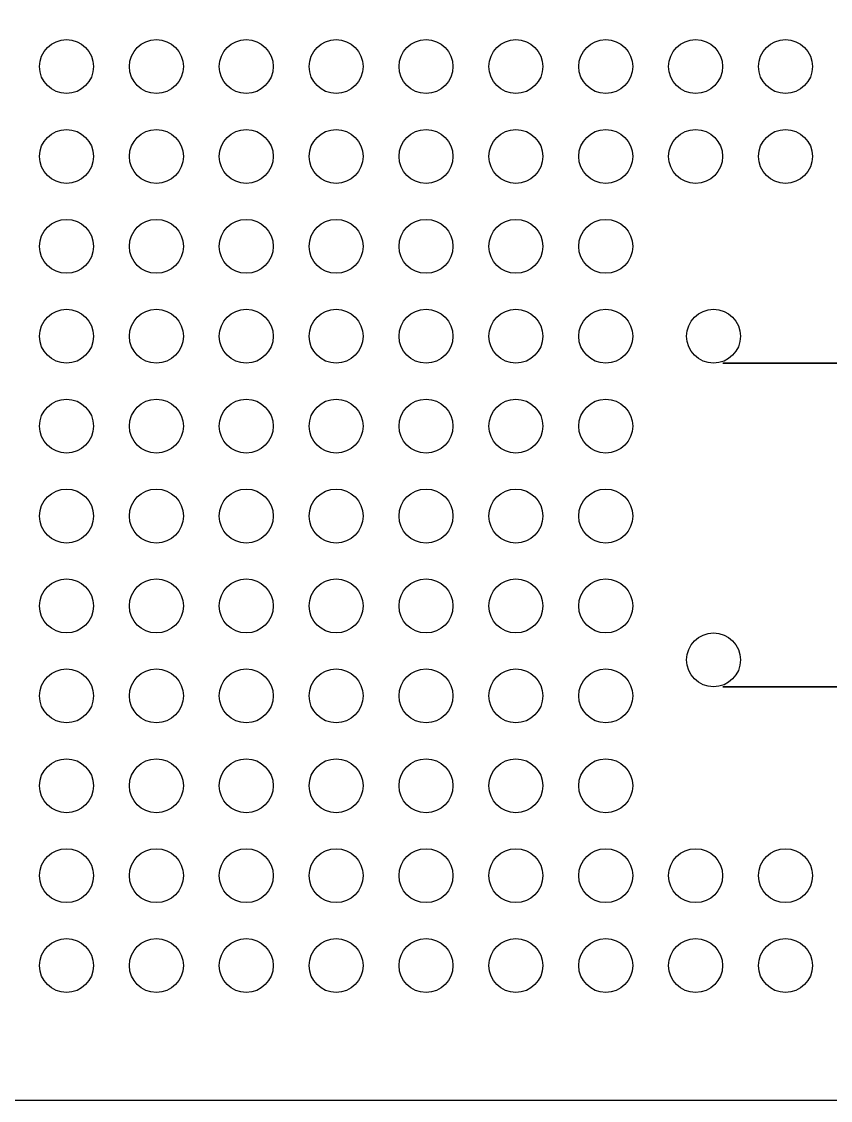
# Model space of a CAD drawing. Extents: x -505 to -320, y 112 to 352.
# Drawn here: x -459.9 to -414.9, y 111.8 to 171.8 of the extents above; entities that cross this region are included whole.
import ezdxf

# ---------------------------------------------------------------- set-up
doc = ezdxf.new("R2010")
doc.units = 0
doc.header["$MEASUREMENT"] = 0
doc.layers.add('LAYER_1', color=7, linetype='CONTINUOUS')

msp = doc.modelspace()

# ---------------------------------------------------------------- linework, layer by layer
at = {"layer": 'LAYER_1'}
for points, knots in [([(-464.8938, 111.8225), (-464.8938, 111.8225), (-359.894, 111.8225), (-359.894, 111.8225), (-359.894, 111.8225), (-349.2853, 111.8225), (-339.1112, 116.0368), (-331.6097, 123.5382), (-331.6097, 123.5382), (-324.1083, 131.0397), (-319.894, 141.2138), (-319.894, 151.8225), (-319.894, 151.8225), (-319.894, 151.8225), (-319.894, 311.8225), (-319.894, 311.8225), (-319.894, 311.8225), (-319.894, 322.4312), (-324.1083, 332.6053), (-331.6097, 340.1068), (-331.6097, 340.1068), (-339.1112, 347.6082), (-349.2853, 351.8225), (-359.894, 351.8225), (-359.894, 351.8225), (-359.894, 351.8225), (-464.894, 351.8225), (-464.894, 351.8225), (-464.894, 351.8225), (-475.5027, 351.8225), (-485.6768, 347.6082), (-493.1783, 340.1068), (-493.1783, 340.1068), (-500.6797, 332.6053), (-504.894, 322.4312), (-504.894, 311.8225), (-504.894, 311.8225), (-504.894, 311.8225), (-504.894, 151.8225), (-504.894, 151.8225), (-504.894, 151.8225), (-504.894, 129.7312), (-486.9855, 111.8226), (-464.8938, 111.8225)], [0, 0, 0, 0, 0.0833333, 0.0833333, 0.0833333, 0.0833333, 0.1666667, 0.1666667, 0.1666667, 0.1666667, 0.25, 0.25, 0.25, 0.25, 0.3333333, 0.3333333, 0.3333333, 0.3333333, 0.4166667, 0.4166667, 0.4166667, 0.4166667, 0.5, 0.5, 0.5, 0.5, 0.5833333, 0.5833333, 0.5833333, 0.5833333, 0.6666667, 0.6666667, 0.6666667, 0.6666667, 0.75, 0.75, 0.75, 0.75, 0.8333333, 0.8333333, 0.8333333, 0.8333333, 1, 1, 1, 1]), ([(-457.394, 167.8225), (-456.5656, 167.8225), (-455.894, 168.4941), (-455.894, 169.3225), (-455.894, 169.3225), (-455.894, 170.1509), (-456.5656, 170.8225), (-457.394, 170.8225), (-457.394, 170.8225), (-458.2224, 170.8225), (-458.894, 170.1509), (-458.894, 169.3225), (-458.894, 169.3225), (-458.894, 168.4941), (-458.2224, 167.8225), (-457.394, 167.8225)], [0, 0, 0, 0, 0.2, 0.2, 0.2, 0.2, 0.4, 0.4, 0.4, 0.4, 0.6, 0.6, 0.6, 0.6, 1, 1, 1, 1]), ([(-452.394, 167.8225), (-451.5656, 167.8225), (-450.894, 168.4941), (-450.894, 169.3225), (-450.894, 169.3225), (-450.894, 170.1509), (-451.5656, 170.8225), (-452.394, 170.8225), (-452.394, 170.8225), (-453.2224, 170.8225), (-453.894, 170.1509), (-453.894, 169.3225), (-453.894, 169.3225), (-453.894, 168.4941), (-453.2224, 167.8225), (-452.394, 167.8225)], [0, 0, 0, 0, 0.2, 0.2, 0.2, 0.2, 0.4, 0.4, 0.4, 0.4, 0.6, 0.6, 0.6, 0.6, 1, 1, 1, 1]), ([(-447.394, 167.8225), (-446.5656, 167.8225), (-445.894, 168.4941), (-445.894, 169.3225), (-445.894, 169.3225), (-445.894, 170.1509), (-446.5656, 170.8225), (-447.394, 170.8225), (-447.394, 170.8225), (-448.2224, 170.8225), (-448.894, 170.1509), (-448.894, 169.3225), (-448.894, 169.3225), (-448.894, 168.4941), (-448.2224, 167.8225), (-447.394, 167.8225)], [0, 0, 0, 0, 0.2, 0.2, 0.2, 0.2, 0.4, 0.4, 0.4, 0.4, 0.6, 0.6, 0.6, 0.6, 1, 1, 1, 1]), ([(-442.394, 167.8225), (-441.5656, 167.8225), (-440.894, 168.4941), (-440.894, 169.3225), (-440.894, 169.3225), (-440.894, 170.1509), (-441.5656, 170.8225), (-442.394, 170.8225), (-442.394, 170.8225), (-443.2224, 170.8225), (-443.894, 170.1509), (-443.894, 169.3225), (-443.894, 169.3225), (-443.894, 168.4941), (-443.2224, 167.8225), (-442.394, 167.8225)], [0, 0, 0, 0, 0.2, 0.2, 0.2, 0.2, 0.4, 0.4, 0.4, 0.4, 0.6, 0.6, 0.6, 0.6, 1, 1, 1, 1]), ([(-437.394, 167.8225), (-436.5656, 167.8225), (-435.894, 168.4941), (-435.894, 169.3225), (-435.894, 169.3225), (-435.894, 170.1509), (-436.5656, 170.8225), (-437.394, 170.8225), (-437.394, 170.8225), (-438.2224, 170.8225), (-438.894, 170.1509), (-438.894, 169.3225), (-438.894, 169.3225), (-438.894, 168.4941), (-438.2224, 167.8225), (-437.394, 167.8225)], [0, 0, 0, 0, 0.2, 0.2, 0.2, 0.2, 0.4, 0.4, 0.4, 0.4, 0.6, 0.6, 0.6, 0.6, 1, 1, 1, 1]), ([(-432.394, 167.8225), (-431.5656, 167.8225), (-430.894, 168.4941), (-430.894, 169.3225), (-430.894, 169.3225), (-430.894, 170.1509), (-431.5656, 170.8225), (-432.394, 170.8225), (-432.394, 170.8225), (-433.2224, 170.8225), (-433.894, 170.1509), (-433.894, 169.3225), (-433.894, 169.3225), (-433.894, 168.4941), (-433.2224, 167.8225), (-432.394, 167.8225)], [0, 0, 0, 0, 0.2, 0.2, 0.2, 0.2, 0.4, 0.4, 0.4, 0.4, 0.6, 0.6, 0.6, 0.6, 1, 1, 1, 1]), ([(-427.394, 167.8225), (-426.5656, 167.8225), (-425.894, 168.4941), (-425.894, 169.3225), (-425.894, 169.3225), (-425.894, 170.1509), (-426.5656, 170.8225), (-427.394, 170.8225), (-427.394, 170.8225), (-428.2224, 170.8225), (-428.894, 170.1509), (-428.894, 169.3225), (-428.894, 169.3225), (-428.894, 168.4941), (-428.2224, 167.8225), (-427.394, 167.8225)], [0, 0, 0, 0, 0.2, 0.2, 0.2, 0.2, 0.4, 0.4, 0.4, 0.4, 0.6, 0.6, 0.6, 0.6, 1, 1, 1, 1]), ([(-422.394, 167.8225), (-421.5656, 167.8225), (-420.894, 168.4941), (-420.894, 169.3225), (-420.894, 169.3225), (-420.894, 170.1509), (-421.5656, 170.8225), (-422.394, 170.8225), (-422.394, 170.8225), (-423.2224, 170.8225), (-423.894, 170.1509), (-423.894, 169.3225), (-423.894, 169.3225), (-423.894, 168.4941), (-423.2224, 167.8225), (-422.394, 167.8225)], [0, 0, 0, 0, 0.2, 0.2, 0.2, 0.2, 0.4, 0.4, 0.4, 0.4, 0.6, 0.6, 0.6, 0.6, 1, 1, 1, 1]), ([(-417.394, 167.8225), (-416.5656, 167.8225), (-415.894, 168.4941), (-415.894, 169.3225), (-415.894, 169.3225), (-415.894, 170.1509), (-416.5656, 170.8225), (-417.394, 170.8225), (-417.394, 170.8225), (-418.2224, 170.8225), (-418.894, 170.1509), (-418.894, 169.3225), (-418.894, 169.3225), (-418.894, 168.4941), (-418.2224, 167.8225), (-417.394, 167.8225)], [0, 0, 0, 0, 0.2, 0.2, 0.2, 0.2, 0.4, 0.4, 0.4, 0.4, 0.6, 0.6, 0.6, 0.6, 1, 1, 1, 1]), ([(-457.394, 162.8225), (-456.5656, 162.8225), (-455.894, 163.4941), (-455.894, 164.3225), (-455.894, 164.3225), (-455.894, 165.1509), (-456.5656, 165.8225), (-457.394, 165.8225), (-457.394, 165.8225), (-458.2224, 165.8225), (-458.894, 165.1509), (-458.894, 164.3225), (-458.894, 164.3225), (-458.894, 163.4941), (-458.2224, 162.8225), (-457.394, 162.8225)], [0, 0, 0, 0, 0.2, 0.2, 0.2, 0.2, 0.4, 0.4, 0.4, 0.4, 0.6, 0.6, 0.6, 0.6, 1, 1, 1, 1]), ([(-452.394, 162.8225), (-451.5656, 162.8225), (-450.894, 163.4941), (-450.894, 164.3225), (-450.894, 164.3225), (-450.894, 165.1509), (-451.5656, 165.8225), (-452.394, 165.8225), (-452.394, 165.8225), (-453.2224, 165.8225), (-453.894, 165.1509), (-453.894, 164.3225), (-453.894, 164.3225), (-453.894, 163.4941), (-453.2224, 162.8225), (-452.394, 162.8225)], [0, 0, 0, 0, 0.2, 0.2, 0.2, 0.2, 0.4, 0.4, 0.4, 0.4, 0.6, 0.6, 0.6, 0.6, 1, 1, 1, 1]), ([(-447.394, 162.8225), (-446.5656, 162.8225), (-445.894, 163.4941), (-445.894, 164.3225), (-445.894, 164.3225), (-445.894, 165.1509), (-446.5656, 165.8225), (-447.394, 165.8225), (-447.394, 165.8225), (-448.2224, 165.8225), (-448.894, 165.1509), (-448.894, 164.3225), (-448.894, 164.3225), (-448.894, 163.4941), (-448.2224, 162.8225), (-447.394, 162.8225)], [0, 0, 0, 0, 0.2, 0.2, 0.2, 0.2, 0.4, 0.4, 0.4, 0.4, 0.6, 0.6, 0.6, 0.6, 1, 1, 1, 1]), ([(-442.394, 162.8225), (-441.5656, 162.8225), (-440.894, 163.4941), (-440.894, 164.3225), (-440.894, 164.3225), (-440.894, 165.1509), (-441.5656, 165.8225), (-442.394, 165.8225), (-442.394, 165.8225), (-443.2224, 165.8225), (-443.894, 165.1509), (-443.894, 164.3225), (-443.894, 164.3225), (-443.894, 163.4941), (-443.2224, 162.8225), (-442.394, 162.8225)], [0, 0, 0, 0, 0.2, 0.2, 0.2, 0.2, 0.4, 0.4, 0.4, 0.4, 0.6, 0.6, 0.6, 0.6, 1, 1, 1, 1]), ([(-437.394, 162.8225), (-436.5656, 162.8225), (-435.894, 163.4941), (-435.894, 164.3225), (-435.894, 164.3225), (-435.894, 165.1509), (-436.5656, 165.8225), (-437.394, 165.8225), (-437.394, 165.8225), (-438.2224, 165.8225), (-438.894, 165.1509), (-438.894, 164.3225), (-438.894, 164.3225), (-438.894, 163.4941), (-438.2224, 162.8225), (-437.394, 162.8225)], [0, 0, 0, 0, 0.2, 0.2, 0.2, 0.2, 0.4, 0.4, 0.4, 0.4, 0.6, 0.6, 0.6, 0.6, 1, 1, 1, 1]), ([(-432.394, 162.8225), (-431.5656, 162.8225), (-430.894, 163.4941), (-430.894, 164.3225), (-430.894, 164.3225), (-430.894, 165.1509), (-431.5656, 165.8225), (-432.394, 165.8225), (-432.394, 165.8225), (-433.2224, 165.8225), (-433.894, 165.1509), (-433.894, 164.3225), (-433.894, 164.3225), (-433.894, 163.4941), (-433.2224, 162.8225), (-432.394, 162.8225)], [0, 0, 0, 0, 0.2, 0.2, 0.2, 0.2, 0.4, 0.4, 0.4, 0.4, 0.6, 0.6, 0.6, 0.6, 1, 1, 1, 1]), ([(-427.394, 162.8225), (-426.5656, 162.8225), (-425.894, 163.4941), (-425.894, 164.3225), (-425.894, 164.3225), (-425.894, 165.1509), (-426.5656, 165.8225), (-427.394, 165.8225), (-427.394, 165.8225), (-428.2224, 165.8225), (-428.894, 165.1509), (-428.894, 164.3225), (-428.894, 164.3225), (-428.894, 163.4941), (-428.2224, 162.8225), (-427.394, 162.8225)], [0, 0, 0, 0, 0.2, 0.2, 0.2, 0.2, 0.4, 0.4, 0.4, 0.4, 0.6, 0.6, 0.6, 0.6, 1, 1, 1, 1]), ([(-422.394, 162.8225), (-421.5656, 162.8225), (-420.894, 163.4941), (-420.894, 164.3225), (-420.894, 164.3225), (-420.894, 165.1509), (-421.5656, 165.8225), (-422.394, 165.8225), (-422.394, 165.8225), (-423.2224, 165.8225), (-423.894, 165.1509), (-423.894, 164.3225), (-423.894, 164.3225), (-423.894, 163.4941), (-423.2224, 162.8225), (-422.394, 162.8225)], [0, 0, 0, 0, 0.2, 0.2, 0.2, 0.2, 0.4, 0.4, 0.4, 0.4, 0.6, 0.6, 0.6, 0.6, 1, 1, 1, 1]), ([(-417.394, 162.8225), (-416.5656, 162.8225), (-415.894, 163.4941), (-415.894, 164.3225), (-415.894, 164.3225), (-415.894, 165.1509), (-416.5656, 165.8225), (-417.394, 165.8225), (-417.394, 165.8225), (-418.2224, 165.8225), (-418.894, 165.1509), (-418.894, 164.3225), (-418.894, 164.3225), (-418.894, 163.4941), (-418.2224, 162.8225), (-417.394, 162.8225)], [0, 0, 0, 0, 0.2, 0.2, 0.2, 0.2, 0.4, 0.4, 0.4, 0.4, 0.6, 0.6, 0.6, 0.6, 1, 1, 1, 1]), ([(-457.394, 157.8225), (-456.5656, 157.8225), (-455.894, 158.4941), (-455.894, 159.3225), (-455.894, 159.3225), (-455.894, 160.1509), (-456.5656, 160.8225), (-457.394, 160.8225), (-457.394, 160.8225), (-458.2224, 160.8225), (-458.894, 160.1509), (-458.894, 159.3225), (-458.894, 159.3225), (-458.894, 158.4941), (-458.2224, 157.8225), (-457.394, 157.8225)], [0, 0, 0, 0, 0.2, 0.2, 0.2, 0.2, 0.4, 0.4, 0.4, 0.4, 0.6, 0.6, 0.6, 0.6, 1, 1, 1, 1]), ([(-452.394, 157.8225), (-451.5656, 157.8225), (-450.894, 158.4941), (-450.894, 159.3225), (-450.894, 159.3225), (-450.894, 160.1509), (-451.5656, 160.8225), (-452.394, 160.8225), (-452.394, 160.8225), (-453.2224, 160.8225), (-453.894, 160.1509), (-453.894, 159.3225), (-453.894, 159.3225), (-453.894, 158.4941), (-453.2224, 157.8225), (-452.394, 157.8225)], [0, 0, 0, 0, 0.2, 0.2, 0.2, 0.2, 0.4, 0.4, 0.4, 0.4, 0.6, 0.6, 0.6, 0.6, 1, 1, 1, 1]), ([(-447.394, 157.8225), (-446.5656, 157.8225), (-445.894, 158.4941), (-445.894, 159.3225), (-445.894, 159.3225), (-445.894, 160.1509), (-446.5656, 160.8225), (-447.394, 160.8225), (-447.394, 160.8225), (-448.2224, 160.8225), (-448.894, 160.1509), (-448.894, 159.3225), (-448.894, 159.3225), (-448.894, 158.4941), (-448.2224, 157.8225), (-447.394, 157.8225)], [0, 0, 0, 0, 0.2, 0.2, 0.2, 0.2, 0.4, 0.4, 0.4, 0.4, 0.6, 0.6, 0.6, 0.6, 1, 1, 1, 1]), ([(-442.394, 157.8225), (-441.5656, 157.8225), (-440.894, 158.4941), (-440.894, 159.3225), (-440.894, 159.3225), (-440.894, 160.1509), (-441.5656, 160.8225), (-442.394, 160.8225), (-442.394, 160.8225), (-443.2224, 160.8225), (-443.894, 160.1509), (-443.894, 159.3225), (-443.894, 159.3225), (-443.894, 158.4941), (-443.2224, 157.8225), (-442.394, 157.8225)], [0, 0, 0, 0, 0.2, 0.2, 0.2, 0.2, 0.4, 0.4, 0.4, 0.4, 0.6, 0.6, 0.6, 0.6, 1, 1, 1, 1]), ([(-437.394, 157.8225), (-436.5656, 157.8225), (-435.894, 158.4941), (-435.894, 159.3225), (-435.894, 159.3225), (-435.894, 160.1509), (-436.5656, 160.8225), (-437.394, 160.8225), (-437.394, 160.8225), (-438.2224, 160.8225), (-438.894, 160.1509), (-438.894, 159.3225), (-438.894, 159.3225), (-438.894, 158.4941), (-438.2224, 157.8225), (-437.394, 157.8225)], [0, 0, 0, 0, 0.2, 0.2, 0.2, 0.2, 0.4, 0.4, 0.4, 0.4, 0.6, 0.6, 0.6, 0.6, 1, 1, 1, 1]), ([(-432.394, 157.8225), (-431.5656, 157.8225), (-430.894, 158.4941), (-430.894, 159.3225), (-430.894, 159.3225), (-430.894, 160.1509), (-431.5656, 160.8225), (-432.394, 160.8225), (-432.394, 160.8225), (-433.2224, 160.8225), (-433.894, 160.1509), (-433.894, 159.3225), (-433.894, 159.3225), (-433.894, 158.4941), (-433.2224, 157.8225), (-432.394, 157.8225)], [0, 0, 0, 0, 0.2, 0.2, 0.2, 0.2, 0.4, 0.4, 0.4, 0.4, 0.6, 0.6, 0.6, 0.6, 1, 1, 1, 1]), ([(-427.394, 157.8225), (-426.5656, 157.8225), (-425.894, 158.4941), (-425.894, 159.3225), (-425.894, 159.3225), (-425.894, 160.1509), (-426.5656, 160.8225), (-427.394, 160.8225), (-427.394, 160.8225), (-428.2224, 160.8225), (-428.894, 160.1509), (-428.894, 159.3225), (-428.894, 159.3225), (-428.894, 158.4941), (-428.2224, 157.8225), (-427.394, 157.8225)], [0, 0, 0, 0, 0.2, 0.2, 0.2, 0.2, 0.4, 0.4, 0.4, 0.4, 0.6, 0.6, 0.6, 0.6, 1, 1, 1, 1]), ([(-457.394, 152.8225), (-456.5656, 152.8225), (-455.894, 153.4941), (-455.894, 154.3225), (-455.894, 154.3225), (-455.894, 155.1509), (-456.5656, 155.8225), (-457.394, 155.8225), (-457.394, 155.8225), (-458.2224, 155.8225), (-458.894, 155.1509), (-458.894, 154.3225), (-458.894, 154.3225), (-458.894, 153.4941), (-458.2224, 152.8225), (-457.394, 152.8225)], [0, 0, 0, 0, 0.2, 0.2, 0.2, 0.2, 0.4, 0.4, 0.4, 0.4, 0.6, 0.6, 0.6, 0.6, 1, 1, 1, 1]), ([(-452.394, 152.8225), (-451.5656, 152.8225), (-450.894, 153.4941), (-450.894, 154.3225), (-450.894, 154.3225), (-450.894, 155.1509), (-451.5656, 155.8225), (-452.394, 155.8225), (-452.394, 155.8225), (-453.2224, 155.8225), (-453.894, 155.1509), (-453.894, 154.3225), (-453.894, 154.3225), (-453.894, 153.4941), (-453.2224, 152.8225), (-452.394, 152.8225)], [0, 0, 0, 0, 0.2, 0.2, 0.2, 0.2, 0.4, 0.4, 0.4, 0.4, 0.6, 0.6, 0.6, 0.6, 1, 1, 1, 1]), ([(-403.3897, 152.8244), (-402.5613, 152.8244), (-401.8897, 153.4959), (-401.8897, 154.3244), (-401.8897, 154.3244), (-401.8897, 155.1528), (-402.5613, 155.8244), (-403.3897, 155.8244), (-403.3897, 155.8244), (-404.2182, 155.8244), (-404.8897, 155.1528), (-404.8897, 154.3244), (-404.8897, 154.3244), (-404.8897, 153.496), (-404.2182, 152.8244), (-403.3898, 152.8244), (-378.5378, 152.8244), (-453.0937, 152.8244), (-403.3897, 152.8244)], [0, 0, 0, 0, 0.2, 0.2, 0.2, 0.2, 0.4, 0.4, 0.4, 0.4, 0.6, 0.6, 0.6, 0.6, 1, 1, 1, 1.0001, 1.0001, 1.0001, 1.0001]), ([(-447.394, 152.8225), (-446.5656, 152.8225), (-445.894, 153.4941), (-445.894, 154.3225), (-445.894, 154.3225), (-445.894, 155.1509), (-446.5656, 155.8225), (-447.394, 155.8225), (-447.394, 155.8225), (-448.2224, 155.8225), (-448.894, 155.1509), (-448.894, 154.3225), (-448.894, 154.3225), (-448.894, 153.4941), (-448.2224, 152.8225), (-447.394, 152.8225)], [0, 0, 0, 0, 0.2, 0.2, 0.2, 0.2, 0.4, 0.4, 0.4, 0.4, 0.6, 0.6, 0.6, 0.6, 1, 1, 1, 1]), ([(-442.394, 152.8225), (-441.5656, 152.8225), (-440.894, 153.4941), (-440.894, 154.3225), (-440.894, 154.3225), (-440.894, 155.1509), (-441.5656, 155.8225), (-442.394, 155.8225), (-442.394, 155.8225), (-443.2224, 155.8225), (-443.894, 155.1509), (-443.894, 154.3225), (-443.894, 154.3225), (-443.894, 153.4941), (-443.2224, 152.8225), (-442.394, 152.8225)], [0, 0, 0, 0, 0.2, 0.2, 0.2, 0.2, 0.4, 0.4, 0.4, 0.4, 0.6, 0.6, 0.6, 0.6, 1, 1, 1, 1]), ([(-437.394, 152.8225), (-436.5656, 152.8225), (-435.894, 153.4941), (-435.894, 154.3225), (-435.894, 154.3225), (-435.894, 155.1509), (-436.5656, 155.8225), (-437.394, 155.8225), (-437.394, 155.8225), (-438.2224, 155.8225), (-438.894, 155.1509), (-438.894, 154.3225), (-438.894, 154.3225), (-438.894, 153.4941), (-438.2224, 152.8225), (-437.394, 152.8225)], [0, 0, 0, 0, 0.2, 0.2, 0.2, 0.2, 0.4, 0.4, 0.4, 0.4, 0.6, 0.6, 0.6, 0.6, 1, 1, 1, 1]), ([(-432.394, 152.8225), (-431.5656, 152.8225), (-430.894, 153.4941), (-430.894, 154.3225), (-430.894, 154.3225), (-430.894, 155.1509), (-431.5656, 155.8225), (-432.394, 155.8225), (-432.394, 155.8225), (-433.2224, 155.8225), (-433.894, 155.1509), (-433.894, 154.3225), (-433.894, 154.3225), (-433.894, 153.4941), (-433.2224, 152.8225), (-432.394, 152.8225)], [0, 0, 0, 0, 0.2, 0.2, 0.2, 0.2, 0.4, 0.4, 0.4, 0.4, 0.6, 0.6, 0.6, 0.6, 1, 1, 1, 1]), ([(-427.394, 152.8225), (-426.5656, 152.8225), (-425.894, 153.4941), (-425.894, 154.3225), (-425.894, 154.3225), (-425.894, 155.1509), (-426.5656, 155.8225), (-427.394, 155.8225), (-427.394, 155.8225), (-428.2224, 155.8225), (-428.894, 155.1509), (-428.894, 154.3225), (-428.894, 154.3225), (-428.894, 153.4941), (-428.2224, 152.8225), (-427.394, 152.8225)], [0, 0, 0, 0, 0.2, 0.2, 0.2, 0.2, 0.4, 0.4, 0.4, 0.4, 0.6, 0.6, 0.6, 0.6, 1, 1, 1, 1]), ([(-421.3983, 152.8244), (-420.5698, 152.8244), (-419.8983, 153.4959), (-419.8983, 154.3244), (-419.8983, 154.3244), (-419.8983, 155.1528), (-420.5698, 155.8244), (-421.3983, 155.8244), (-421.3983, 155.8244), (-422.2267, 155.8244), (-422.8983, 155.1528), (-422.8983, 154.3244), (-422.8983, 154.3244), (-422.8983, 153.496), (-422.2267, 152.8244), (-421.3983, 152.8244)], [0, 0, 0, 0, 0.2, 0.2, 0.2, 0.2, 0.4, 0.4, 0.4, 0.4, 0.6, 0.6, 0.6, 0.6, 1, 1, 1, 1]), ([(-457.394, 147.8225), (-456.5656, 147.8225), (-455.894, 148.4941), (-455.894, 149.3225), (-455.894, 149.3225), (-455.894, 150.1509), (-456.5656, 150.8225), (-457.394, 150.8225), (-457.394, 150.8225), (-458.2224, 150.8225), (-458.894, 150.1509), (-458.894, 149.3225), (-458.894, 149.3225), (-458.894, 148.4941), (-458.2224, 147.8225), (-457.394, 147.8225)], [0, 0, 0, 0, 0.2, 0.2, 0.2, 0.2, 0.4, 0.4, 0.4, 0.4, 0.6, 0.6, 0.6, 0.6, 1, 1, 1, 1]), ([(-452.394, 147.8225), (-451.5656, 147.8225), (-450.894, 148.4941), (-450.894, 149.3225), (-450.894, 149.3225), (-450.894, 150.1509), (-451.5656, 150.8225), (-452.394, 150.8225), (-452.394, 150.8225), (-453.2224, 150.8225), (-453.894, 150.1509), (-453.894, 149.3225), (-453.894, 149.3225), (-453.894, 148.4941), (-453.2224, 147.8225), (-452.394, 147.8225)], [0, 0, 0, 0, 0.2, 0.2, 0.2, 0.2, 0.4, 0.4, 0.4, 0.4, 0.6, 0.6, 0.6, 0.6, 1, 1, 1, 1]), ([(-447.394, 147.8225), (-446.5656, 147.8225), (-445.894, 148.4941), (-445.894, 149.3225), (-445.894, 149.3225), (-445.894, 150.1509), (-446.5656, 150.8225), (-447.394, 150.8225), (-447.394, 150.8225), (-448.2224, 150.8225), (-448.894, 150.1509), (-448.894, 149.3225), (-448.894, 149.3225), (-448.894, 148.4941), (-448.2224, 147.8225), (-447.394, 147.8225)], [0, 0, 0, 0, 0.2, 0.2, 0.2, 0.2, 0.4, 0.4, 0.4, 0.4, 0.6, 0.6, 0.6, 0.6, 1, 1, 1, 1]), ([(-442.394, 147.8225), (-441.5656, 147.8225), (-440.894, 148.4941), (-440.894, 149.3225), (-440.894, 149.3225), (-440.894, 150.1509), (-441.5656, 150.8225), (-442.394, 150.8225), (-442.394, 150.8225), (-443.2224, 150.8225), (-443.894, 150.1509), (-443.894, 149.3225), (-443.894, 149.3225), (-443.894, 148.4941), (-443.2224, 147.8225), (-442.394, 147.8225)], [0, 0, 0, 0, 0.2, 0.2, 0.2, 0.2, 0.4, 0.4, 0.4, 0.4, 0.6, 0.6, 0.6, 0.6, 1, 1, 1, 1]), ([(-437.394, 147.8225), (-436.5656, 147.8225), (-435.894, 148.4941), (-435.894, 149.3225), (-435.894, 149.3225), (-435.894, 150.1509), (-436.5656, 150.8225), (-437.394, 150.8225), (-437.394, 150.8225), (-438.2224, 150.8225), (-438.894, 150.1509), (-438.894, 149.3225), (-438.894, 149.3225), (-438.894, 148.4941), (-438.2224, 147.8225), (-437.394, 147.8225)], [0, 0, 0, 0, 0.2, 0.2, 0.2, 0.2, 0.4, 0.4, 0.4, 0.4, 0.6, 0.6, 0.6, 0.6, 1, 1, 1, 1]), ([(-432.394, 147.8225), (-431.5656, 147.8225), (-430.894, 148.4941), (-430.894, 149.3225), (-430.894, 149.3225), (-430.894, 150.1509), (-431.5656, 150.8225), (-432.394, 150.8225), (-432.394, 150.8225), (-433.2224, 150.8225), (-433.894, 150.1509), (-433.894, 149.3225), (-433.894, 149.3225), (-433.894, 148.4941), (-433.2224, 147.8225), (-432.394, 147.8225)], [0, 0, 0, 0, 0.2, 0.2, 0.2, 0.2, 0.4, 0.4, 0.4, 0.4, 0.6, 0.6, 0.6, 0.6, 1, 1, 1, 1]), ([(-427.394, 147.8225), (-426.5656, 147.8225), (-425.894, 148.4941), (-425.894, 149.3225), (-425.894, 149.3225), (-425.894, 150.1509), (-426.5656, 150.8225), (-427.394, 150.8225), (-427.394, 150.8225), (-428.2224, 150.8225), (-428.894, 150.1509), (-428.894, 149.3225), (-428.894, 149.3225), (-428.894, 148.4941), (-428.2224, 147.8225), (-427.394, 147.8225)], [0, 0, 0, 0, 0.2, 0.2, 0.2, 0.2, 0.4, 0.4, 0.4, 0.4, 0.6, 0.6, 0.6, 0.6, 1, 1, 1, 1]), ([(-457.394, 142.8225), (-456.5656, 142.8225), (-455.894, 143.4941), (-455.894, 144.3225), (-455.894, 144.3225), (-455.894, 145.1509), (-456.5656, 145.8225), (-457.394, 145.8225), (-457.394, 145.8225), (-458.2224, 145.8225), (-458.894, 145.1509), (-458.894, 144.3225), (-458.894, 144.3225), (-458.894, 143.4941), (-458.2224, 142.8225), (-457.394, 142.8225)], [0, 0, 0, 0, 0.2, 0.2, 0.2, 0.2, 0.4, 0.4, 0.4, 0.4, 0.6, 0.6, 0.6, 0.6, 1, 1, 1, 1]), ([(-452.394, 142.8225), (-451.5656, 142.8225), (-450.894, 143.4941), (-450.894, 144.3225), (-450.894, 144.3225), (-450.894, 145.1509), (-451.5656, 145.8225), (-452.394, 145.8225), (-452.394, 145.8225), (-453.2224, 145.8225), (-453.894, 145.1509), (-453.894, 144.3225), (-453.894, 144.3225), (-453.894, 143.4941), (-453.2224, 142.8225), (-452.394, 142.8225)], [0, 0, 0, 0, 0.2, 0.2, 0.2, 0.2, 0.4, 0.4, 0.4, 0.4, 0.6, 0.6, 0.6, 0.6, 1, 1, 1, 1]), ([(-447.394, 142.8225), (-446.5656, 142.8225), (-445.894, 143.4941), (-445.894, 144.3225), (-445.894, 144.3225), (-445.894, 145.1509), (-446.5656, 145.8225), (-447.394, 145.8225), (-447.394, 145.8225), (-448.2224, 145.8225), (-448.894, 145.1509), (-448.894, 144.3225), (-448.894, 144.3225), (-448.894, 143.4941), (-448.2224, 142.8225), (-447.394, 142.8225)], [0, 0, 0, 0, 0.2, 0.2, 0.2, 0.2, 0.4, 0.4, 0.4, 0.4, 0.6, 0.6, 0.6, 0.6, 1, 1, 1, 1]), ([(-442.394, 142.8225), (-441.5656, 142.8225), (-440.894, 143.4941), (-440.894, 144.3225), (-440.894, 144.3225), (-440.894, 145.1509), (-441.5656, 145.8225), (-442.394, 145.8225), (-442.394, 145.8225), (-443.2224, 145.8225), (-443.894, 145.1509), (-443.894, 144.3225), (-443.894, 144.3225), (-443.894, 143.4941), (-443.2224, 142.8225), (-442.394, 142.8225)], [0, 0, 0, 0, 0.2, 0.2, 0.2, 0.2, 0.4, 0.4, 0.4, 0.4, 0.6, 0.6, 0.6, 0.6, 1, 1, 1, 1]), ([(-437.394, 142.8225), (-436.5656, 142.8225), (-435.894, 143.4941), (-435.894, 144.3225), (-435.894, 144.3225), (-435.894, 145.1509), (-436.5656, 145.8225), (-437.394, 145.8225), (-437.394, 145.8225), (-438.2224, 145.8225), (-438.894, 145.1509), (-438.894, 144.3225), (-438.894, 144.3225), (-438.894, 143.4941), (-438.2224, 142.8225), (-437.394, 142.8225)], [0, 0, 0, 0, 0.2, 0.2, 0.2, 0.2, 0.4, 0.4, 0.4, 0.4, 0.6, 0.6, 0.6, 0.6, 1, 1, 1, 1]), ([(-432.394, 142.8225), (-431.5656, 142.8225), (-430.894, 143.4941), (-430.894, 144.3225), (-430.894, 144.3225), (-430.894, 145.1509), (-431.5656, 145.8225), (-432.394, 145.8225), (-432.394, 145.8225), (-433.2224, 145.8225), (-433.894, 145.1509), (-433.894, 144.3225), (-433.894, 144.3225), (-433.894, 143.4941), (-433.2224, 142.8225), (-432.394, 142.8225)], [0, 0, 0, 0, 0.2, 0.2, 0.2, 0.2, 0.4, 0.4, 0.4, 0.4, 0.6, 0.6, 0.6, 0.6, 1, 1, 1, 1]), ([(-427.394, 142.8225), (-426.5656, 142.8225), (-425.894, 143.4941), (-425.894, 144.3225), (-425.894, 144.3225), (-425.894, 145.1509), (-426.5656, 145.8225), (-427.394, 145.8225), (-427.394, 145.8225), (-428.2224, 145.8225), (-428.894, 145.1509), (-428.894, 144.3225), (-428.894, 144.3225), (-428.894, 143.4941), (-428.2224, 142.8225), (-427.394, 142.8225)], [0, 0, 0, 0, 0.2, 0.2, 0.2, 0.2, 0.4, 0.4, 0.4, 0.4, 0.6, 0.6, 0.6, 0.6, 1, 1, 1, 1]), ([(-457.394, 137.8225), (-456.5656, 137.8225), (-455.894, 138.4941), (-455.894, 139.3225), (-455.894, 139.3225), (-455.894, 140.1509), (-456.5656, 140.8225), (-457.394, 140.8225), (-457.394, 140.8225), (-458.2224, 140.8225), (-458.894, 140.1509), (-458.894, 139.3225), (-458.894, 139.3225), (-458.894, 138.4941), (-458.2224, 137.8225), (-457.394, 137.8225)], [0, 0, 0, 0, 0.2, 0.2, 0.2, 0.2, 0.4, 0.4, 0.4, 0.4, 0.6, 0.6, 0.6, 0.6, 1, 1, 1, 1]), ([(-452.394, 137.8225), (-451.5656, 137.8225), (-450.894, 138.4941), (-450.894, 139.3225), (-450.894, 139.3225), (-450.894, 140.1509), (-451.5656, 140.8225), (-452.394, 140.8225), (-452.394, 140.8225), (-453.2224, 140.8225), (-453.894, 140.1509), (-453.894, 139.3225), (-453.894, 139.3225), (-453.894, 138.4941), (-453.2224, 137.8225), (-452.394, 137.8225)], [0, 0, 0, 0, 0.2, 0.2, 0.2, 0.2, 0.4, 0.4, 0.4, 0.4, 0.6, 0.6, 0.6, 0.6, 1, 1, 1, 1]), ([(-447.394, 137.8225), (-446.5656, 137.8225), (-445.894, 138.4941), (-445.894, 139.3225), (-445.894, 139.3225), (-445.894, 140.1509), (-446.5656, 140.8225), (-447.394, 140.8225), (-447.394, 140.8225), (-448.2224, 140.8225), (-448.894, 140.1509), (-448.894, 139.3225), (-448.894, 139.3225), (-448.894, 138.4941), (-448.2224, 137.8225), (-447.394, 137.8225)], [0, 0, 0, 0, 0.2, 0.2, 0.2, 0.2, 0.4, 0.4, 0.4, 0.4, 0.6, 0.6, 0.6, 0.6, 1, 1, 1, 1]), ([(-442.394, 137.8225), (-441.5656, 137.8225), (-440.894, 138.4941), (-440.894, 139.3225), (-440.894, 139.3225), (-440.894, 140.1509), (-441.5656, 140.8225), (-442.394, 140.8225), (-442.394, 140.8225), (-443.2224, 140.8225), (-443.894, 140.1509), (-443.894, 139.3225), (-443.894, 139.3225), (-443.894, 138.4941), (-443.2224, 137.8225), (-442.394, 137.8225)], [0, 0, 0, 0, 0.2, 0.2, 0.2, 0.2, 0.4, 0.4, 0.4, 0.4, 0.6, 0.6, 0.6, 0.6, 1, 1, 1, 1]), ([(-437.394, 137.8225), (-436.5656, 137.8225), (-435.894, 138.4941), (-435.894, 139.3225), (-435.894, 139.3225), (-435.894, 140.1509), (-436.5656, 140.8225), (-437.394, 140.8225), (-437.394, 140.8225), (-438.2224, 140.8225), (-438.894, 140.1509), (-438.894, 139.3225), (-438.894, 139.3225), (-438.894, 138.4941), (-438.2224, 137.8225), (-437.394, 137.8225)], [0, 0, 0, 0, 0.2, 0.2, 0.2, 0.2, 0.4, 0.4, 0.4, 0.4, 0.6, 0.6, 0.6, 0.6, 1, 1, 1, 1]), ([(-432.394, 137.8225), (-431.5656, 137.8225), (-430.894, 138.4941), (-430.894, 139.3225), (-430.894, 139.3225), (-430.894, 140.1509), (-431.5656, 140.8225), (-432.394, 140.8225), (-432.394, 140.8225), (-433.2224, 140.8225), (-433.894, 140.1509), (-433.894, 139.3225), (-433.894, 139.3225), (-433.894, 138.4941), (-433.2224, 137.8225), (-432.394, 137.8225)], [0, 0, 0, 0, 0.2, 0.2, 0.2, 0.2, 0.4, 0.4, 0.4, 0.4, 0.6, 0.6, 0.6, 0.6, 1, 1, 1, 1]), ([(-427.394, 137.8225), (-426.5656, 137.8225), (-425.894, 138.4941), (-425.894, 139.3225), (-425.894, 139.3225), (-425.894, 140.1509), (-426.5656, 140.8225), (-427.394, 140.8225), (-427.394, 140.8225), (-428.2224, 140.8225), (-428.894, 140.1509), (-428.894, 139.3225), (-428.894, 139.3225), (-428.894, 138.4941), (-428.2224, 137.8225), (-427.394, 137.8225)], [0, 0, 0, 0, 0.2, 0.2, 0.2, 0.2, 0.4, 0.4, 0.4, 0.4, 0.6, 0.6, 0.6, 0.6, 1, 1, 1, 1]), ([(-403.3897, 134.8244), (-402.5613, 134.8244), (-401.8897, 135.4959), (-401.8897, 136.3244), (-401.8897, 136.3244), (-401.8897, 137.1528), (-402.5613, 137.8244), (-403.3897, 137.8244), (-403.3897, 137.8244), (-404.2182, 137.8244), (-404.8897, 137.1528), (-404.8897, 136.3244), (-404.8897, 136.3244), (-404.8897, 135.496), (-404.2182, 134.8244), (-403.3898, 134.8244), (-378.5378, 134.8244), (-453.0937, 134.8244), (-403.3897, 134.8244)], [0, 0, 0, 0, 0.2, 0.2, 0.2, 0.2, 0.4, 0.4, 0.4, 0.4, 0.6, 0.6, 0.6, 0.6, 1, 1, 1, 1.0001, 1.0001, 1.0001, 1.0001]), ([(-421.3983, 134.8244), (-420.5698, 134.8244), (-419.8983, 135.4959), (-419.8983, 136.3244), (-419.8983, 136.3244), (-419.8983, 137.1528), (-420.5698, 137.8244), (-421.3983, 137.8244), (-421.3983, 137.8244), (-422.2267, 137.8244), (-422.8983, 137.1528), (-422.8983, 136.3244), (-422.8983, 136.3244), (-422.8983, 135.496), (-422.2267, 134.8244), (-421.3983, 134.8244)], [0, 0, 0, 0, 0.2, 0.2, 0.2, 0.2, 0.4, 0.4, 0.4, 0.4, 0.6, 0.6, 0.6, 0.6, 1, 1, 1, 1]), ([(-457.394, 132.8225), (-456.5656, 132.8225), (-455.894, 133.4941), (-455.894, 134.3225), (-455.894, 134.3225), (-455.894, 135.1509), (-456.5656, 135.8225), (-457.394, 135.8225), (-457.394, 135.8225), (-458.2224, 135.8225), (-458.894, 135.1509), (-458.894, 134.3225), (-458.894, 134.3225), (-458.894, 133.4941), (-458.2224, 132.8225), (-457.394, 132.8225)], [0, 0, 0, 0, 0.2, 0.2, 0.2, 0.2, 0.4, 0.4, 0.4, 0.4, 0.6, 0.6, 0.6, 0.6, 1, 1, 1, 1]), ([(-452.394, 132.8225), (-451.5656, 132.8225), (-450.894, 133.4941), (-450.894, 134.3225), (-450.894, 134.3225), (-450.894, 135.1509), (-451.5656, 135.8225), (-452.394, 135.8225), (-452.394, 135.8225), (-453.2224, 135.8225), (-453.894, 135.1509), (-453.894, 134.3225), (-453.894, 134.3225), (-453.894, 133.4941), (-453.2224, 132.8225), (-452.394, 132.8225)], [0, 0, 0, 0, 0.2, 0.2, 0.2, 0.2, 0.4, 0.4, 0.4, 0.4, 0.6, 0.6, 0.6, 0.6, 1, 1, 1, 1]), ([(-447.394, 132.8225), (-446.5656, 132.8225), (-445.894, 133.4941), (-445.894, 134.3225), (-445.894, 134.3225), (-445.894, 135.1509), (-446.5656, 135.8225), (-447.394, 135.8225), (-447.394, 135.8225), (-448.2224, 135.8225), (-448.894, 135.1509), (-448.894, 134.3225), (-448.894, 134.3225), (-448.894, 133.4941), (-448.2224, 132.8225), (-447.394, 132.8225)], [0, 0, 0, 0, 0.2, 0.2, 0.2, 0.2, 0.4, 0.4, 0.4, 0.4, 0.6, 0.6, 0.6, 0.6, 1, 1, 1, 1]), ([(-442.394, 132.8225), (-441.5656, 132.8225), (-440.894, 133.4941), (-440.894, 134.3225), (-440.894, 134.3225), (-440.894, 135.1509), (-441.5656, 135.8225), (-442.394, 135.8225), (-442.394, 135.8225), (-443.2224, 135.8225), (-443.894, 135.1509), (-443.894, 134.3225), (-443.894, 134.3225), (-443.894, 133.4941), (-443.2224, 132.8225), (-442.394, 132.8225)], [0, 0, 0, 0, 0.2, 0.2, 0.2, 0.2, 0.4, 0.4, 0.4, 0.4, 0.6, 0.6, 0.6, 0.6, 1, 1, 1, 1]), ([(-437.394, 132.8225), (-436.5656, 132.8225), (-435.894, 133.4941), (-435.894, 134.3225), (-435.894, 134.3225), (-435.894, 135.1509), (-436.5656, 135.8225), (-437.394, 135.8225), (-437.394, 135.8225), (-438.2224, 135.8225), (-438.894, 135.1509), (-438.894, 134.3225), (-438.894, 134.3225), (-438.894, 133.4941), (-438.2224, 132.8225), (-437.394, 132.8225)], [0, 0, 0, 0, 0.2, 0.2, 0.2, 0.2, 0.4, 0.4, 0.4, 0.4, 0.6, 0.6, 0.6, 0.6, 1, 1, 1, 1]), ([(-432.394, 132.8225), (-431.5656, 132.8225), (-430.894, 133.4941), (-430.894, 134.3225), (-430.894, 134.3225), (-430.894, 135.1509), (-431.5656, 135.8225), (-432.394, 135.8225), (-432.394, 135.8225), (-433.2224, 135.8225), (-433.894, 135.1509), (-433.894, 134.3225), (-433.894, 134.3225), (-433.894, 133.4941), (-433.2224, 132.8225), (-432.394, 132.8225)], [0, 0, 0, 0, 0.2, 0.2, 0.2, 0.2, 0.4, 0.4, 0.4, 0.4, 0.6, 0.6, 0.6, 0.6, 1, 1, 1, 1]), ([(-427.394, 132.8225), (-426.5656, 132.8225), (-425.894, 133.4941), (-425.894, 134.3225), (-425.894, 134.3225), (-425.894, 135.1509), (-426.5656, 135.8225), (-427.394, 135.8225), (-427.394, 135.8225), (-428.2224, 135.8225), (-428.894, 135.1509), (-428.894, 134.3225), (-428.894, 134.3225), (-428.894, 133.4941), (-428.2224, 132.8225), (-427.394, 132.8225)], [0, 0, 0, 0, 0.2, 0.2, 0.2, 0.2, 0.4, 0.4, 0.4, 0.4, 0.6, 0.6, 0.6, 0.6, 1, 1, 1, 1]), ([(-457.394, 127.8225), (-456.5656, 127.8225), (-455.894, 128.4941), (-455.894, 129.3225), (-455.894, 129.3225), (-455.894, 130.1509), (-456.5656, 130.8225), (-457.394, 130.8225), (-457.394, 130.8225), (-458.2224, 130.8225), (-458.894, 130.1509), (-458.894, 129.3225), (-458.894, 129.3225), (-458.894, 128.4941), (-458.2224, 127.8225), (-457.394, 127.8225)], [0, 0, 0, 0, 0.2, 0.2, 0.2, 0.2, 0.4, 0.4, 0.4, 0.4, 0.6, 0.6, 0.6, 0.6, 1, 1, 1, 1]), ([(-452.394, 127.8225), (-451.5656, 127.8225), (-450.894, 128.4941), (-450.894, 129.3225), (-450.894, 129.3225), (-450.894, 130.1509), (-451.5656, 130.8225), (-452.394, 130.8225), (-452.394, 130.8225), (-453.2224, 130.8225), (-453.894, 130.1509), (-453.894, 129.3225), (-453.894, 129.3225), (-453.894, 128.4941), (-453.2224, 127.8225), (-452.394, 127.8225)], [0, 0, 0, 0, 0.2, 0.2, 0.2, 0.2, 0.4, 0.4, 0.4, 0.4, 0.6, 0.6, 0.6, 0.6, 1, 1, 1, 1]), ([(-447.394, 127.8225), (-446.5656, 127.8225), (-445.894, 128.4941), (-445.894, 129.3225), (-445.894, 129.3225), (-445.894, 130.1509), (-446.5656, 130.8225), (-447.394, 130.8225), (-447.394, 130.8225), (-448.2224, 130.8225), (-448.894, 130.1509), (-448.894, 129.3225), (-448.894, 129.3225), (-448.894, 128.4941), (-448.2224, 127.8225), (-447.394, 127.8225)], [0, 0, 0, 0, 0.2, 0.2, 0.2, 0.2, 0.4, 0.4, 0.4, 0.4, 0.6, 0.6, 0.6, 0.6, 1, 1, 1, 1]), ([(-442.394, 127.8225), (-441.5656, 127.8225), (-440.894, 128.4941), (-440.894, 129.3225), (-440.894, 129.3225), (-440.894, 130.1509), (-441.5656, 130.8225), (-442.394, 130.8225), (-442.394, 130.8225), (-443.2224, 130.8225), (-443.894, 130.1509), (-443.894, 129.3225), (-443.894, 129.3225), (-443.894, 128.4941), (-443.2224, 127.8225), (-442.394, 127.8225)], [0, 0, 0, 0, 0.2, 0.2, 0.2, 0.2, 0.4, 0.4, 0.4, 0.4, 0.6, 0.6, 0.6, 0.6, 1, 1, 1, 1]), ([(-437.394, 127.8225), (-436.5656, 127.8225), (-435.894, 128.4941), (-435.894, 129.3225), (-435.894, 129.3225), (-435.894, 130.1509), (-436.5656, 130.8225), (-437.394, 130.8225), (-437.394, 130.8225), (-438.2224, 130.8225), (-438.894, 130.1509), (-438.894, 129.3225), (-438.894, 129.3225), (-438.894, 128.4941), (-438.2224, 127.8225), (-437.394, 127.8225)], [0, 0, 0, 0, 0.2, 0.2, 0.2, 0.2, 0.4, 0.4, 0.4, 0.4, 0.6, 0.6, 0.6, 0.6, 1, 1, 1, 1]), ([(-432.394, 127.8225), (-431.5656, 127.8225), (-430.894, 128.4941), (-430.894, 129.3225), (-430.894, 129.3225), (-430.894, 130.1509), (-431.5656, 130.8225), (-432.394, 130.8225), (-432.394, 130.8225), (-433.2224, 130.8225), (-433.894, 130.1509), (-433.894, 129.3225), (-433.894, 129.3225), (-433.894, 128.4941), (-433.2224, 127.8225), (-432.394, 127.8225)], [0, 0, 0, 0, 0.2, 0.2, 0.2, 0.2, 0.4, 0.4, 0.4, 0.4, 0.6, 0.6, 0.6, 0.6, 1, 1, 1, 1]), ([(-427.394, 127.8225), (-426.5656, 127.8225), (-425.894, 128.4941), (-425.894, 129.3225), (-425.894, 129.3225), (-425.894, 130.1509), (-426.5656, 130.8225), (-427.394, 130.8225), (-427.394, 130.8225), (-428.2224, 130.8225), (-428.894, 130.1509), (-428.894, 129.3225), (-428.894, 129.3225), (-428.894, 128.4941), (-428.2224, 127.8225), (-427.394, 127.8225)], [0, 0, 0, 0, 0.2, 0.2, 0.2, 0.2, 0.4, 0.4, 0.4, 0.4, 0.6, 0.6, 0.6, 0.6, 1, 1, 1, 1]), ([(-457.394, 122.8225), (-456.5656, 122.8225), (-455.894, 123.4941), (-455.894, 124.3225), (-455.894, 124.3225), (-455.894, 125.1509), (-456.5656, 125.8225), (-457.394, 125.8225), (-457.394, 125.8225), (-458.2224, 125.8225), (-458.894, 125.1509), (-458.894, 124.3225), (-458.894, 124.3225), (-458.894, 123.4941), (-458.2224, 122.8225), (-457.394, 122.8225)], [0, 0, 0, 0, 0.2, 0.2, 0.2, 0.2, 0.4, 0.4, 0.4, 0.4, 0.6, 0.6, 0.6, 0.6, 1, 1, 1, 1]), ([(-452.394, 122.8225), (-451.5656, 122.8225), (-450.894, 123.4941), (-450.894, 124.3225), (-450.894, 124.3225), (-450.894, 125.1509), (-451.5656, 125.8225), (-452.394, 125.8225), (-452.394, 125.8225), (-453.2224, 125.8225), (-453.894, 125.1509), (-453.894, 124.3225), (-453.894, 124.3225), (-453.894, 123.4941), (-453.2224, 122.8225), (-452.394, 122.8225)], [0, 0, 0, 0, 0.2, 0.2, 0.2, 0.2, 0.4, 0.4, 0.4, 0.4, 0.6, 0.6, 0.6, 0.6, 1, 1, 1, 1]), ([(-447.394, 122.8225), (-446.5656, 122.8225), (-445.894, 123.4941), (-445.894, 124.3225), (-445.894, 124.3225), (-445.894, 125.1509), (-446.5656, 125.8225), (-447.394, 125.8225), (-447.394, 125.8225), (-448.2224, 125.8225), (-448.894, 125.1509), (-448.894, 124.3225), (-448.894, 124.3225), (-448.894, 123.4941), (-448.2224, 122.8225), (-447.394, 122.8225)], [0, 0, 0, 0, 0.2, 0.2, 0.2, 0.2, 0.4, 0.4, 0.4, 0.4, 0.6, 0.6, 0.6, 0.6, 1, 1, 1, 1]), ([(-442.394, 122.8225), (-441.5656, 122.8225), (-440.894, 123.4941), (-440.894, 124.3225), (-440.894, 124.3225), (-440.894, 125.1509), (-441.5656, 125.8225), (-442.394, 125.8225), (-442.394, 125.8225), (-443.2224, 125.8225), (-443.894, 125.1509), (-443.894, 124.3225), (-443.894, 124.3225), (-443.894, 123.4941), (-443.2224, 122.8225), (-442.394, 122.8225)], [0, 0, 0, 0, 0.2, 0.2, 0.2, 0.2, 0.4, 0.4, 0.4, 0.4, 0.6, 0.6, 0.6, 0.6, 1, 1, 1, 1]), ([(-437.394, 122.8225), (-436.5656, 122.8225), (-435.894, 123.4941), (-435.894, 124.3225), (-435.894, 124.3225), (-435.894, 125.1509), (-436.5656, 125.8225), (-437.394, 125.8225), (-437.394, 125.8225), (-438.2224, 125.8225), (-438.894, 125.1509), (-438.894, 124.3225), (-438.894, 124.3225), (-438.894, 123.4941), (-438.2224, 122.8225), (-437.394, 122.8225)], [0, 0, 0, 0, 0.2, 0.2, 0.2, 0.2, 0.4, 0.4, 0.4, 0.4, 0.6, 0.6, 0.6, 0.6, 1, 1, 1, 1]), ([(-432.394, 122.8225), (-431.5656, 122.8225), (-430.894, 123.4941), (-430.894, 124.3225), (-430.894, 124.3225), (-430.894, 125.1509), (-431.5656, 125.8225), (-432.394, 125.8225), (-432.394, 125.8225), (-433.2224, 125.8225), (-433.894, 125.1509), (-433.894, 124.3225), (-433.894, 124.3225), (-433.894, 123.4941), (-433.2224, 122.8225), (-432.394, 122.8225)], [0, 0, 0, 0, 0.2, 0.2, 0.2, 0.2, 0.4, 0.4, 0.4, 0.4, 0.6, 0.6, 0.6, 0.6, 1, 1, 1, 1]), ([(-427.394, 122.8225), (-426.5656, 122.8225), (-425.894, 123.4941), (-425.894, 124.3225), (-425.894, 124.3225), (-425.894, 125.1509), (-426.5656, 125.8225), (-427.394, 125.8225), (-427.394, 125.8225), (-428.2224, 125.8225), (-428.894, 125.1509), (-428.894, 124.3225), (-428.894, 124.3225), (-428.894, 123.4941), (-428.2224, 122.8225), (-427.394, 122.8225)], [0, 0, 0, 0, 0.2, 0.2, 0.2, 0.2, 0.4, 0.4, 0.4, 0.4, 0.6, 0.6, 0.6, 0.6, 1, 1, 1, 1]), ([(-422.394, 122.8225), (-421.5656, 122.8225), (-420.894, 123.4941), (-420.894, 124.3225), (-420.894, 124.3225), (-420.894, 125.1509), (-421.5656, 125.8225), (-422.394, 125.8225), (-422.394, 125.8225), (-423.2224, 125.8225), (-423.894, 125.1509), (-423.894, 124.3225), (-423.894, 124.3225), (-423.894, 123.4941), (-423.2224, 122.8225), (-422.394, 122.8225)], [0, 0, 0, 0, 0.2, 0.2, 0.2, 0.2, 0.4, 0.4, 0.4, 0.4, 0.6, 0.6, 0.6, 0.6, 1, 1, 1, 1]), ([(-417.394, 122.8225), (-416.5656, 122.8225), (-415.894, 123.4941), (-415.894, 124.3225), (-415.894, 124.3225), (-415.894, 125.1509), (-416.5656, 125.8225), (-417.394, 125.8225), (-417.394, 125.8225), (-418.2224, 125.8225), (-418.894, 125.1509), (-418.894, 124.3225), (-418.894, 124.3225), (-418.894, 123.4941), (-418.2224, 122.8225), (-417.394, 122.8225)], [0, 0, 0, 0, 0.2, 0.2, 0.2, 0.2, 0.4, 0.4, 0.4, 0.4, 0.6, 0.6, 0.6, 0.6, 1, 1, 1, 1]), ([(-457.394, 117.8225), (-456.5656, 117.8225), (-455.894, 118.4941), (-455.894, 119.3225), (-455.894, 119.3225), (-455.894, 120.1509), (-456.5656, 120.8225), (-457.394, 120.8225), (-457.394, 120.8225), (-458.2224, 120.8225), (-458.894, 120.1509), (-458.894, 119.3225), (-458.894, 119.3225), (-458.894, 118.4941), (-458.2224, 117.8225), (-457.394, 117.8225)], [0, 0, 0, 0, 0.2, 0.2, 0.2, 0.2, 0.4, 0.4, 0.4, 0.4, 0.6, 0.6, 0.6, 0.6, 1, 1, 1, 1]), ([(-452.394, 117.8225), (-451.5656, 117.8225), (-450.894, 118.4941), (-450.894, 119.3225), (-450.894, 119.3225), (-450.894, 120.1509), (-451.5656, 120.8225), (-452.394, 120.8225), (-452.394, 120.8225), (-453.2224, 120.8225), (-453.894, 120.1509), (-453.894, 119.3225), (-453.894, 119.3225), (-453.894, 118.4941), (-453.2224, 117.8225), (-452.394, 117.8225)], [0, 0, 0, 0, 0.2, 0.2, 0.2, 0.2, 0.4, 0.4, 0.4, 0.4, 0.6, 0.6, 0.6, 0.6, 1, 1, 1, 1]), ([(-447.394, 117.8225), (-446.5656, 117.8225), (-445.894, 118.4941), (-445.894, 119.3225), (-445.894, 119.3225), (-445.894, 120.1509), (-446.5656, 120.8225), (-447.394, 120.8225), (-447.394, 120.8225), (-448.2224, 120.8225), (-448.894, 120.1509), (-448.894, 119.3225), (-448.894, 119.3225), (-448.894, 118.4941), (-448.2224, 117.8225), (-447.394, 117.8225)], [0, 0, 0, 0, 0.2, 0.2, 0.2, 0.2, 0.4, 0.4, 0.4, 0.4, 0.6, 0.6, 0.6, 0.6, 1, 1, 1, 1]), ([(-442.394, 117.8225), (-441.5656, 117.8225), (-440.894, 118.4941), (-440.894, 119.3225), (-440.894, 119.3225), (-440.894, 120.1509), (-441.5656, 120.8225), (-442.394, 120.8225), (-442.394, 120.8225), (-443.2224, 120.8225), (-443.894, 120.1509), (-443.894, 119.3225), (-443.894, 119.3225), (-443.894, 118.4941), (-443.2224, 117.8225), (-442.394, 117.8225)], [0, 0, 0, 0, 0.2, 0.2, 0.2, 0.2, 0.4, 0.4, 0.4, 0.4, 0.6, 0.6, 0.6, 0.6, 1, 1, 1, 1]), ([(-437.394, 117.8225), (-436.5656, 117.8225), (-435.894, 118.4941), (-435.894, 119.3225), (-435.894, 119.3225), (-435.894, 120.1509), (-436.5656, 120.8225), (-437.394, 120.8225), (-437.394, 120.8225), (-438.2224, 120.8225), (-438.894, 120.1509), (-438.894, 119.3225), (-438.894, 119.3225), (-438.894, 118.4941), (-438.2224, 117.8225), (-437.394, 117.8225)], [0, 0, 0, 0, 0.2, 0.2, 0.2, 0.2, 0.4, 0.4, 0.4, 0.4, 0.6, 0.6, 0.6, 0.6, 1, 1, 1, 1]), ([(-432.394, 117.8225), (-431.5656, 117.8225), (-430.894, 118.4941), (-430.894, 119.3225), (-430.894, 119.3225), (-430.894, 120.1509), (-431.5656, 120.8225), (-432.394, 120.8225), (-432.394, 120.8225), (-433.2224, 120.8225), (-433.894, 120.1509), (-433.894, 119.3225), (-433.894, 119.3225), (-433.894, 118.4941), (-433.2224, 117.8225), (-432.394, 117.8225)], [0, 0, 0, 0, 0.2, 0.2, 0.2, 0.2, 0.4, 0.4, 0.4, 0.4, 0.6, 0.6, 0.6, 0.6, 1, 1, 1, 1]), ([(-427.394, 117.8225), (-426.5656, 117.8225), (-425.894, 118.4941), (-425.894, 119.3225), (-425.894, 119.3225), (-425.894, 120.1509), (-426.5656, 120.8225), (-427.394, 120.8225), (-427.394, 120.8225), (-428.2224, 120.8225), (-428.894, 120.1509), (-428.894, 119.3225), (-428.894, 119.3225), (-428.894, 118.4941), (-428.2224, 117.8225), (-427.394, 117.8225)], [0, 0, 0, 0, 0.2, 0.2, 0.2, 0.2, 0.4, 0.4, 0.4, 0.4, 0.6, 0.6, 0.6, 0.6, 1, 1, 1, 1]), ([(-422.394, 117.8225), (-421.5656, 117.8225), (-420.894, 118.4941), (-420.894, 119.3225), (-420.894, 119.3225), (-420.894, 120.1509), (-421.5656, 120.8225), (-422.394, 120.8225), (-422.394, 120.8225), (-423.2224, 120.8225), (-423.894, 120.1509), (-423.894, 119.3225), (-423.894, 119.3225), (-423.894, 118.4941), (-423.2224, 117.8225), (-422.394, 117.8225)], [0, 0, 0, 0, 0.2, 0.2, 0.2, 0.2, 0.4, 0.4, 0.4, 0.4, 0.6, 0.6, 0.6, 0.6, 1, 1, 1, 1]), ([(-417.394, 117.8225), (-416.5656, 117.8225), (-415.894, 118.4941), (-415.894, 119.3225), (-415.894, 119.3225), (-415.894, 120.1509), (-416.5656, 120.8225), (-417.394, 120.8225), (-417.394, 120.8225), (-418.2224, 120.8225), (-418.894, 120.1509), (-418.894, 119.3225), (-418.894, 119.3225), (-418.894, 118.4941), (-418.2224, 117.8225), (-417.394, 117.8225)], [0, 0, 0, 0, 0.2, 0.2, 0.2, 0.2, 0.4, 0.4, 0.4, 0.4, 0.6, 0.6, 0.6, 0.6, 1, 1, 1, 1])]:
    msp.add_open_spline(points, degree=3, knots=knots, dxfattribs=at)

doc.saveas('drawing.dxf')
